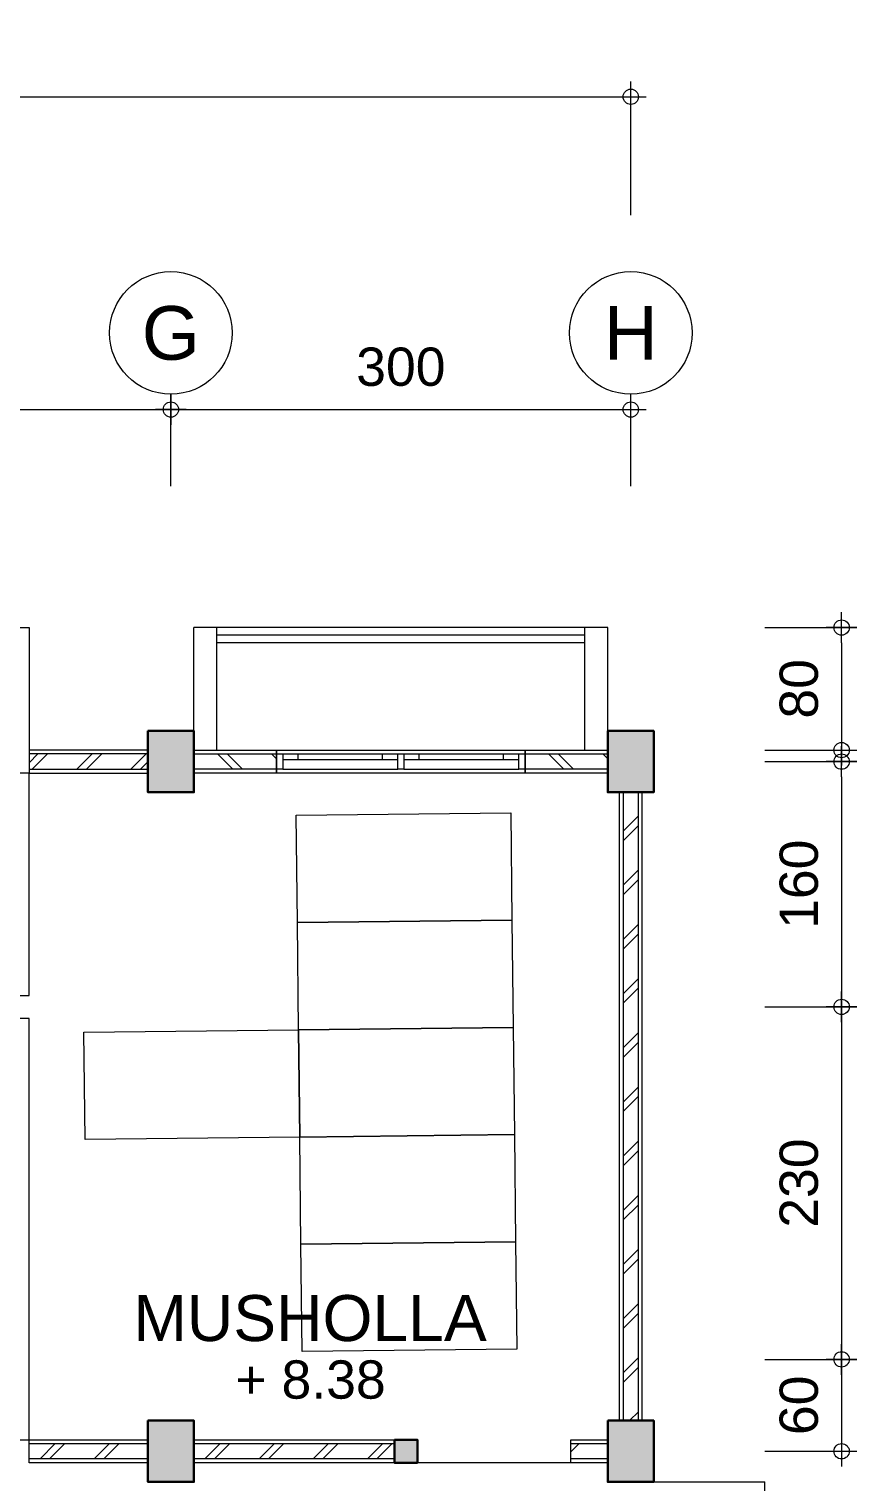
# Model space of a CAD drawing. Header units: millimetres. Extents: x -11 to 1625, y -267 to 180.
# Drawn here: x 1395.84 to 1401.24, y 136.21 to 145.69 of the extents above; entities that cross this region are included whole.
import ezdxf
from ezdxf.enums import TextEntityAlignment as Align

# ---------------------------------------------------------------- set-up
doc = ezdxf.new("R2010")
doc.units = ezdxf.units.MM
for name, color, linetype, lineweight in [('ars', 11, 'Continuous', 5), ('dinding', 5, 'Continuous', 15), ('FURNITURE', 163, 'Continuous', 5), ('KOLOM', 1, 'Continuous', 30), ('kus', 63, 'Continuous', 15), ('lan', 7, 'Continuous', 15), ('not', 7, 'Continuous', 20), ('sol kol', 8, 'Continuous', 0), ('u', 6, 'Continuous', 20)]:
    doc.layers.add(name, color=color, linetype=linetype, lineweight=lineweight)
doc.styles.add('S', font='SIMPLEX', dxfattribs={"width": 1.1})
doc.styles.get("Standard").update_dxf_attribs({"font": 'ARIALUNI.TTF'})
doc.dimstyles.new('SK100', dxfattribs={"dimtxt": 0.25, "dimasz": 0.1, "dimexe": 0.1, "dimexo": 0, "dimgap": 0.15, "dimtad": 1, "dimdec": 0, "dimlfac": 100, "dimzin": 12, "dimdsep": 46, "dimtxsty": 'Standard', "dimblk": 'BULAT', "dimcen": 0.1, "dimclrd": 256, "dimclre": 256, "dimclrt": 256, "dimadec": 0, "dimazin": 3, "dimtfac": 1, "dimtdec": 0, "dimtofl": 0, "dimtmove": 0, "dimatfit": 3, "dimldrblk": 'BULAT', "dimfxl": 0, "dimtolj": 1, "dimtzin": 0, "dimlwd": -1, "dimlwe": -1, "dimarcsym": 0})

# ---------------------------------------------------------------- blocks, each defined once
blk = doc.blocks.new('BULAT')
for p, q in [((0, -1), (0, 1)), ((-1, 0), (1, 0))]:
    blk.add_line(p, q)
blk.add_circle((0, 0), 0.5)
blk = doc.blocks.new('*D1402')
at = {"layer": 'Defpoints', "color": 0, "ltscale": 0.15}
for p in [(1396.7618, 143.2044), (1396.7618, 142.7044), (1393.7618, 142.6568)]:
    blk.add_point(p, dxfattribs=at)
at = {"layer": 'u', "ltscale": 0.15}
for p, q in [((1393.7618, 142.6568), (1393.7618, 143.3044)), ((1396.7618, 142.7044), (1396.7618, 143.3044)), ((1393.8618, 143.2044), (1396.6618, 143.2044))]:
    blk.add_line(p, q, dxfattribs=at)
at = {"layer": 'u', "ltscale": 0.15, "xscale": 0.1, "yscale": 0.1, "zscale": 0.1, "rotation": 180}
blk.add_blockref('BULAT', (1393.7618, 143.2044), dxfattribs=at)
at = {"layer": 'u', "ltscale": 0.15, "xscale": 0.1, "yscale": 0.1, "zscale": 0.1}
blk.add_blockref('BULAT', (1396.7618, 143.2044), dxfattribs=at)
at = {"layer": 'u', "ltscale": 0.15, "insert": (1395.2618, 143.4821), "char_height": 0.25, "attachment_point": 5}
blk.add_mtext('\\A1;300', dxfattribs=at)
blk = doc.blocks.new('*D1404')
at = {"layer": 'Defpoints', "color": 0, "ltscale": 0.15}
for p in [(1399.7618, 143.2044), (1396.7618, 142.7044), (1399.7618, 142.7044)]:
    blk.add_point(p, dxfattribs=at)
at = {"layer": 'u', "ltscale": 0.15}
for p, q in [((1396.7618, 142.7044), (1396.7618, 143.3044)), ((1399.7618, 142.7044), (1399.7618, 143.3044)), ((1396.8618, 143.2044), (1399.6618, 143.2044))]:
    blk.add_line(p, q, dxfattribs=at)
at = {"layer": 'u', "ltscale": 0.15, "xscale": 0.1, "yscale": 0.1, "zscale": 0.1, "rotation": 180}
blk.add_blockref('BULAT', (1396.7618, 143.2044), dxfattribs=at)
at = {"layer": 'u', "ltscale": 0.15, "xscale": 0.1, "yscale": 0.1, "zscale": 0.1}
blk.add_blockref('BULAT', (1399.7618, 143.2044), dxfattribs=at)
at = {"layer": 'u', "ltscale": 0.15, "insert": (1398.2618, 143.4821), "char_height": 0.25, "attachment_point": 5}
blk.add_mtext('\\A1;300', dxfattribs=at)
blk = doc.blocks.new('NAV')
blk.add_circle((0, -0.4), 0.4)
at = {"style": 'S', "width": 0.75, "flags": 4}
blk.add_attdef('AV', text='', height=0.3, dxfattribs=at).set_placement((0, -0.4), align=Align.MIDDLE)
blk = doc.blocks.new('*D1405')
at = {"layer": 'Defpoints', "color": 0, "ltscale": 0.15}
for p in [(1399.7618, 145.2453), (1376.7618, 144.4229), (1399.7618, 144.4729)]:
    blk.add_point(p, dxfattribs=at)
at = {"layer": 'u', "ltscale": 0.15}
for p, q in [((1376.7618, 144.4229), (1376.7618, 145.3453)), ((1399.7618, 144.4729), (1399.7618, 145.3453)), ((1376.8618, 145.2453), (1399.6618, 145.2453))]:
    blk.add_line(p, q, dxfattribs=at)
at = {"layer": 'u', "ltscale": 0.15, "xscale": 0.1, "yscale": 0.1, "zscale": 0.1, "rotation": 180}
blk.add_blockref('BULAT', (1376.7618, 145.2453), dxfattribs=at)
at = {"layer": 'u', "ltscale": 0.15, "xscale": 0.1, "yscale": 0.1, "zscale": 0.1}
blk.add_blockref('BULAT', (1399.7618, 145.2453), dxfattribs=at)
at = {"layer": 'u', "ltscale": 0.15, "insert": (1388.2618, 145.523), "char_height": 0.25, "attachment_point": 5}
blk.add_mtext('\\A1;2300', dxfattribs=at)
blk = doc.blocks.new('K1')
at = {"layer": 'KOLOM'}
blk.add_lwpolyline([(0.2, 0.15), (-0.2, 0.15), (-0.2, -0.15), (0.2, -0.15), (0.2, 0.15)], dxfattribs=at)
blk = doc.blocks.new('KP')
at = {"layer": 'KOLOM'}
blk.add_lwpolyline([(0.075, -0.075), (-0.075, -0.075), (-0.075, 0.075), (0.075, 0.075), (0.075, -0.075)], dxfattribs=at)
blk = doc.blocks.new('*D1349')
at = {"layer": 'Defpoints', "color": 0, "ltscale": 0.15}
for p in [(1400.6368, 140.9068), (1400.6368, 139.3068), (1401.1368, 139.3068)]:
    blk.add_point(p, dxfattribs=at)
at = {"layer": 'u', "ltscale": 0.15}
for p, q in [((1400.6368, 140.9068), (1401.2368, 140.9068)), ((1401.1368, 140.8068), (1401.1368, 139.4068)), ((1400.6368, 139.3068), (1401.2368, 139.3068))]:
    blk.add_line(p, q, dxfattribs=at)
at = {"layer": 'u', "ltscale": 0.15, "xscale": 0.1, "yscale": 0.1, "zscale": 0.1}
for p, rotation in [((1401.1368, 140.9068), 90), ((1401.1368, 139.3068), 270)]:
    blk.add_blockref('BULAT', p, dxfattribs=dict(at, rotation=rotation))
at = {"layer": 'u', "ltscale": 0.15, "insert": (1400.8591, 140.1068), "char_height": 0.25, "attachment_point": 5, "rotation": 90}
blk.add_mtext('\\A1;160', dxfattribs=at)
blk = doc.blocks.new('*D1350')
at = {"layer": 'Defpoints', "color": 0, "ltscale": 0.15}
for p in [(1400.6368, 139.3068), (1400.6368, 137.0068), (1401.1368, 137.0068)]:
    blk.add_point(p, dxfattribs=at)
at = {"layer": 'u', "ltscale": 0.15}
for p, q in [((1400.6368, 139.3068), (1401.2368, 139.3068)), ((1401.1368, 139.2068), (1401.1368, 137.1068)), ((1400.6368, 137.0068), (1401.2368, 137.0068))]:
    blk.add_line(p, q, dxfattribs=at)
at = {"layer": 'u', "ltscale": 0.15, "xscale": 0.1, "yscale": 0.1, "zscale": 0.1}
for p, rotation in [((1401.1368, 139.3068), 90), ((1401.1368, 137.0068), 270)]:
    blk.add_blockref('BULAT', p, dxfattribs=dict(at, rotation=rotation))
at = {"layer": 'u', "ltscale": 0.15, "insert": (1400.8591, 138.1568), "char_height": 0.25, "attachment_point": 5, "rotation": 90}
blk.add_mtext('\\A1;230', dxfattribs=at)
blk = doc.blocks.new('*D1351')
at = {"layer": 'Defpoints', "color": 0, "ltscale": 0.15}
for p in [(1400.6368, 137.0068), (1400.6368, 136.4068), (1401.1368, 136.4068)]:
    blk.add_point(p, dxfattribs=at)
at = {"layer": 'u', "ltscale": 0.15}
for p, q in [((1400.6368, 137.0068), (1401.2368, 137.0068)), ((1401.1368, 136.9068), (1401.1368, 136.5068)), ((1400.6368, 136.4068), (1401.2368, 136.4068))]:
    blk.add_line(p, q, dxfattribs=at)
at = {"layer": 'u', "ltscale": 0.15, "xscale": 0.1, "yscale": 0.1, "zscale": 0.1}
for p, rotation in [((1401.1368, 137.0068), 90), ((1401.1368, 136.4068), 270)]:
    blk.add_blockref('BULAT', p, dxfattribs=dict(at, rotation=rotation))
at = {"layer": 'u', "ltscale": 0.15, "insert": (1400.8591, 136.7068), "char_height": 0.25, "attachment_point": 5, "rotation": 90}
blk.add_mtext('\\A1;60', dxfattribs=at)
blk = doc.blocks.new('*D1352')
at = {"layer": 'Defpoints', "color": 0, "ltscale": 0.15}
for p in [(1400.6368, 141.7818), (1400.6368, 140.9818), (1401.1368, 140.9818)]:
    blk.add_point(p, dxfattribs=at)
at = {"layer": 'u', "ltscale": 0.15}
for p, q in [((1400.6368, 141.7818), (1401.2368, 141.7818)), ((1401.1368, 141.6818), (1401.1368, 141.0818)), ((1400.6368, 140.9818), (1401.2368, 140.9818))]:
    blk.add_line(p, q, dxfattribs=at)
at = {"layer": 'u', "ltscale": 0.15, "xscale": 0.1, "yscale": 0.1, "zscale": 0.1}
for p, rotation in [((1401.1368, 141.7818), 90), ((1401.1368, 140.9818), 270)]:
    blk.add_blockref('BULAT', p, dxfattribs=dict(at, rotation=rotation))
at = {"layer": 'u', "ltscale": 0.15, "insert": (1400.8591, 141.3818), "char_height": 0.25, "attachment_point": 5, "rotation": 90}
blk.add_mtext('\\A1;80', dxfattribs=at)
blk = doc.blocks.new('NOTASI RUANG')
at = {"layer": 'not'}
for height, p in [(0.2598, (-0.0112, 0.2998)), (0.1752, (-0.0087, -0.0173))]:
    blk.add_attdef('RUANG', text='', height=height, dxfattribs=at).set_placement(p, align=Align.MIDDLE_CENTER)

msp = doc.modelspace()

# ---------------------------------------------------------------- hatches: boundary and pattern name
at = {"layer": 'ars'}
h = msp.add_hatch(dxfattribs=at)
h.set_pattern_fill('TEMBOK', color=256, scale=0.25)
h.set_pattern_definition([(45, (1395.28678, 131.15682), (-0.176777, 0.176777), []), (45, (1395.34928, 131.15682), (-0.176777, 0.176777), [])])
h.paths.add_polyline_path([(1396.6117801, 140.9568196), (1395.8367801, 140.9568196), (1395.8367801, 140.8568196), (1396.6117801, 140.8568196)])
h = msp.add_hatch(dxfattribs=at)
h.set_pattern_fill('TEMBOK', color=256, scale=0.25)
h.set_pattern_definition([(315, (1392.71178, 142.48182), (-0.176777, -0.176777), []), (315, (1392.77428, 142.48182), (-0.176777, -0.176777), [])])
h.paths.add_polyline_path([(1397.4517801, 140.8568196), (1396.9117801, 140.8568196), (1396.9117801, 140.9568196), (1397.4517801, 140.9568196)])
h = msp.add_hatch(dxfattribs=at)
h.set_pattern_fill('TEMBOK', color=256, scale=0.25)
h.set_pattern_definition([(315, (1394.87178, 142.48182), (-0.176777, -0.176777), []), (315, (1394.93428, 142.48182), (-0.176777, -0.176777), [])])
h.paths.add_polyline_path([(1399.6117801, 140.8568196), (1399.0717801, 140.8568196), (1399.0717801, 140.9568196), (1399.6117801, 140.9568196)])
h = msp.add_hatch(dxfattribs=at)
h.set_pattern_fill('TEMBOK', color=256, scale=0.25)
h.set_pattern_definition([(45, (1386.26178, 129.83182), (-0.1767767, 0.1767767), []), (45, (1386.32428, 129.83182), (-0.1767767, 0.1767767), [])])
h.paths.add_polyline_path([(1399.8117801, 136.6068196), (1399.8117801, 140.7068196), (1399.7117801, 140.7068196), (1399.7117801, 136.6068196)])
h = msp.add_hatch(dxfattribs=at)
h.set_pattern_fill('TEMBOK', color=256, scale=0.25)
h.set_pattern_definition([(45, (1387.26178, 129.83182), (-0.1767767, 0.1767767), []), (45, (1387.32428, 129.83182), (-0.1767767, 0.1767767), [])])
h.paths.add_polyline_path([(1396.6117801, 136.3568196), (1395.8367801, 136.3568196), (1395.8367801, 136.4568196), (1396.6117801, 136.4568196)])
h = msp.add_hatch(dxfattribs=at)
h.set_pattern_fill('TEMBOK', color=256, scale=0.25)
h.set_pattern_definition([(45, (1388.33678, 129.83182), (-0.1767767, 0.1767767), []), (45, (1388.39928, 129.83182), (-0.1767767, 0.1767767), [])])
h.paths.add_polyline_path([(1398.2200801, 136.3568196), (1396.9117801, 136.3568196), (1396.9117801, 136.4568196), (1398.2200801, 136.4568196)])
h = msp.add_hatch(dxfattribs=at)
h.set_pattern_fill('TEMBOK', color=256, scale=0.25)
h.set_pattern_definition([(45, (1390.26178, 129.83182), (-0.1767767, 0.1767767), []), (45, (1390.32428, 129.83182), (-0.1767767, 0.1767767), [])])
h.paths.add_polyline_path([(1399.6117801, 136.3568196), (1399.3700801, 136.3568196), (1399.3700801, 136.4568196), (1399.6117801, 136.4568196)])
at = {"layer": 'sol kol'}
for points in [[(1396.6117801, 141.1068196), (1396.6117801, 140.7068196), (1396.9117801, 140.7068196), (1396.9117801, 141.1068196)], [(1399.6117801, 141.1068196), (1399.6117801, 140.7068196), (1399.9117801, 140.7068196), (1399.9117801, 141.1068196)], [(1396.6117801, 136.6068196), (1396.6117801, 136.2068196), (1396.9117801, 136.2068196), (1396.9117801, 136.6068196)], [(1399.6117801, 136.6068196), (1399.6117801, 136.2068196), (1399.9117801, 136.2068196), (1399.9117801, 136.6068196)], [(1398.2200801, 136.4818196), (1398.3700801, 136.4818196), (1398.3700801, 136.3318196), (1398.2200801, 136.3318196)]]:
    msp.add_hatch(color=256, dxfattribs=at).paths.add_polyline_path(points)

# ---------------------------------------------------------------- linework, layer by layer
at = {"layer": 'ars'}
for points in [[(1399.4617801, 141.7318196), (1397.0617801, 141.7318196)], [(1399.4617801, 141.6818196), (1397.0617801, 141.6818196)]]:
    msp.add_lwpolyline(points, dxfattribs=at)
for points in [[(1396.6117801, 140.9568196), (1395.8367801, 140.9568196), (1395.8367801, 140.8568196), (1396.6117801, 140.8568196)], [(1397.4517801, 140.8568196), (1396.9117801, 140.8568196), (1396.9117801, 140.9568196), (1397.4517801, 140.9568196)], [(1399.6117801, 140.8568196), (1399.0717801, 140.8568196), (1399.0717801, 140.9568196), (1399.6117801, 140.9568196)], [(1399.8117801, 136.6068196), (1399.8117801, 140.7068196), (1399.7117801, 140.7068196), (1399.7117801, 136.6068196)], [(1396.6117801, 136.3568196), (1395.8367801, 136.3568196), (1395.8367801, 136.4568196), (1396.6117801, 136.4568196)], [(1398.2200801, 136.3568196), (1396.9117801, 136.3568196), (1396.9117801, 136.4568196), (1398.2200801, 136.4568196)], [(1399.6117801, 136.3568196), (1399.3700801, 136.3568196), (1399.3700801, 136.4568196), (1399.6117801, 136.4568196)]]:
    msp.add_lwpolyline(points, close=True, dxfattribs=at)
at = {"layer": 'dinding'}
for points in [[(1396.6117801, 140.9818196), (1395.8367801, 140.9818196), (1395.8367801, 140.8318196), (1396.6117801, 140.8318196)], [(1397.4517801, 140.8318196), (1396.9117801, 140.8318196), (1396.9117801, 140.9818196), (1397.4517801, 140.9818196)], [(1399.6117801, 140.8318196), (1399.0717801, 140.8318196), (1399.0717801, 140.9818196), (1399.6117801, 140.9818196)], [(1395.8367801, 139.3818196), (1395.8367801, 140.8318196), (1395.6867801, 140.8318196), (1395.6867801, 139.3818196)], [(1399.8367801, 136.6068196), (1399.8367801, 140.7068196), (1399.6867801, 140.7068196), (1399.6867801, 136.6068196)], [(1395.6867801, 139.2318196), (1395.6867801, 136.4818196), (1395.8367801, 136.4818196), (1395.8367801, 139.2318196)], [(1396.6117801, 136.3318196), (1395.8367801, 136.3318196), (1395.8367801, 136.4818196), (1396.6117801, 136.4818196)], [(1398.2200801, 136.3318196), (1396.9117801, 136.3318196), (1396.9117801, 136.4818196), (1398.2200801, 136.4818196)], [(1399.6117801, 136.3318196), (1399.3700801, 136.3318196), (1399.3700801, 136.4818196), (1399.6117801, 136.4818196)]]:
    msp.add_lwpolyline(points, close=True, dxfattribs=at)
at = {"layer": 'FURNITURE'}
for points in [[(1398.9789676, 140.5728482), (1398.9866733, 139.8728906), (1397.5867581, 139.8574793), (1397.5790524, 140.5574369)], [(1398.9866733, 139.8728906), (1398.9943789, 139.172933), (1397.5944638, 139.1575217), (1397.5867581, 139.8574793)], [(1398.9943789, 139.172933), (1399.0020846, 138.4729754), (1397.6021694, 138.4575641), (1397.5944638, 139.1575217)], [(1397.5944638, 139.1575217), (1397.6021694, 138.4575641), (1396.2022543, 138.4421528), (1396.1945486, 139.1421103)], [(1399.0020846, 138.4729754), (1399.0097903, 137.7730179), (1397.6098751, 137.7576065), (1397.6021694, 138.4575641)], [(1399.0097903, 137.7730179), (1399.0174959, 137.0730603), (1397.6175808, 137.0576489), (1397.6098751, 137.7576065)]]:
    msp.add_lwpolyline(points, close=True, dxfattribs=at)
at = {"layer": 'kus'}
for p, q in [((1397.4917801, 140.9568196), (1398.2417801, 140.9568196)), ((1397.4917801, 140.9218196), (1398.2417801, 140.9218196)), ((1397.5917801, 140.9218196), (1397.5917801, 140.9568196)), ((1398.1417801, 140.9218196), (1398.1417801, 140.9568196)), ((1398.2817801, 140.9568196), (1399.0317801, 140.9568196)), ((1398.2817801, 140.9218196), (1399.0317801, 140.9218196)), ((1398.3817801, 140.9218196), (1398.3817801, 140.9568196)), ((1398.9317801, 140.9218196), (1398.9317801, 140.9568196)), ((1397.4917801, 140.8568196), (1398.2417801, 140.8568196)), ((1398.2817801, 140.8568196), (1399.0317801, 140.8568196))]:
    msp.add_line(p, q, dxfattribs=at)
for points in [[(1397.4517801, 140.9568196), (1397.4917801, 140.9568196), (1397.4917801, 140.8568196), (1397.4517801, 140.8568196)], [(1398.2417801, 140.9568196), (1398.2817801, 140.9568196), (1398.2817801, 140.8568196), (1398.2417801, 140.8568196)], [(1399.0317801, 140.9568196), (1399.0717801, 140.9568196), (1399.0717801, 140.8568196), (1399.0317801, 140.8568196)]]:
    msp.add_lwpolyline(points, close=True, dxfattribs=at)
at = {"layer": 'lan'}
for p, q in [((1393.9117801, 141.7818196), (1395.8367801, 141.7818196)), ((1395.8367801, 141.7818196), (1395.8367801, 140.9818196)), ((1396.9117801, 141.1068196), (1396.9117801, 141.7818196)), ((1397.0617801, 140.9818196), (1397.0617801, 141.7818196)), ((1399.4617801, 140.9818196), (1399.4617801, 141.7818196)), ((1399.6117801, 141.1068196), (1399.6117801, 141.7818196)), ((1399.3700801, 136.3318196), (1398.3700801, 136.3318196)), ((1399.9117801, 136.2068196), (1400.6367801, 136.2068196))]:
    msp.add_line(p, q, dxfattribs=at)
for points in [[(1399.6117801, 141.7818196), (1396.9117801, 141.7818196)], [(1399.9117801, 134.6068196), (1400.6367801, 134.6068196), (1400.6367801, 136.2068196)]]:
    msp.add_lwpolyline(points, dxfattribs=at)
msp.add_lwpolyline([(1397.4517801, 140.9818196), (1399.0717801, 140.9818196), (1399.0717801, 140.8318196), (1397.4517801, 140.8318196)], close=True, dxfattribs=at)

# ---------------------------------------------------------------- block references
ref = msp.add_blockref('NOTASI RUANG', (1397.6837825, 136.8969472), dxfattribs=dict(xscale=1.264792453639075, yscale=1.264792453639075, zscale=1.264792453639075))
ref.add_attrib('RUANG', '+ 8.38', dxfattribs={"layer": 'not', "height": 0.25}).set_placement((1397.6728184, 136.8751171), align=Align.MIDDLE_CENTER)
ref.add_attrib('RUANG', 'MUSHOLLA', dxfattribs={"layer": 'not', "height": 0.3}).set_placement((1397.6696508, 137.276116), align=Align.MIDDLE_CENTER)
at = {"layer": 'KOLOM'}
for name, p, rotation in [('K1', (1396.7617801, 140.9068196), 90), ('K1', (1399.7617801, 140.9068196), 90), ('K1', (1396.7617801, 136.4068196), 90), ('K1', (1399.7617801, 136.4068196), 90), ('KP', (1398.2950801, 136.4068196), 180)]:
    msp.add_blockref(name, p, dxfattribs=dict(at, rotation=rotation))
at = {"layer": 'not'}
ref = msp.add_blockref('NAV', (1396.7617801, 144.1044163), dxfattribs=at)
ref.add_attrib('AV', 'G', dxfattribs={"layer": '0', "height": 0.35, "flags": 4}).set_placement((1396.7617801, 143.7044163), align=Align.MIDDLE)
ref = msp.add_blockref('NAV', (1399.7617801, 144.1044163), dxfattribs=at)
ref.add_attrib('AV', 'H', dxfattribs={"layer": '0', "height": 0.35, "flags": 4}).set_placement((1399.7617801, 143.7044163), align=Align.MIDDLE)

# ---------------------------------------------------------------- dimensions: what is measured, and where the dimension line sits
at = {"layer": 'u', "ltscale": 0.15}
for base, p1, p2, picture, middle in [((1399.7617801, 145.2452522), (1376.7617801, 144.4229267), (1399.7617801, 144.4729267), '*D1405', (1388.2617801, 145.2452522)), ((1396.7617801, 143.2044163), (1393.7617801, 142.6568196), (1396.7617801, 142.7044163), '*D1402', (1395.2617801, 143.2044163)), ((1399.7617801, 143.2044163), (1396.7617801, 142.7044163), (1399.7617801, 142.7044163), '*D1404', (1398.2617801, 143.2044163))]:
    dim = msp.add_linear_dim(base=base, p1=p1, p2=p2, dimstyle='SK100', dxfattribs=at)
    dim.commit()
    dim.dimension.update_dxf_attribs({"geometry": picture, "text_midpoint": middle, "dimtype": 160})
for base, p1, p2, picture, middle in [((1401.1367801, 140.9818196), (1400.6367801, 141.7818196), (1400.6367801, 140.9818196), '*D1352', (1401.1367801, 141.3818196)), ((1401.1367801, 139.3068196), (1400.6367801, 140.9068196), (1400.6367801, 139.3068196), '*D1349', (1401.1367801, 140.1068196)), ((1401.1367801, 136.4068196), (1400.6367801, 137.0068196), (1400.6367801, 136.4068196), '*D1351', (1401.1367801, 136.7068196))]:
    dim = msp.add_linear_dim(base=base, p1=p1, p2=p2, angle=270, dimstyle='SK100', dxfattribs=at)
    dim.commit()
    dim.dimension.update_dxf_attribs({"geometry": picture, "text_midpoint": middle, "dimtype": 160})
dim = msp.add_linear_dim(base=(1401.1367801, 137.0068196), p1=(1400.6367801, 139.3068196), p2=(1400.6367801, 137.0068196), angle=270, dimstyle='SK100', override={"dimdec": 1}, dxfattribs=at)
dim.commit()
dim.dimension.update_dxf_attribs({"geometry": '*D1350', "text_midpoint": (1401.1367801, 138.1568196), "dimtype": 160})

doc.saveas('drawing.dxf')
